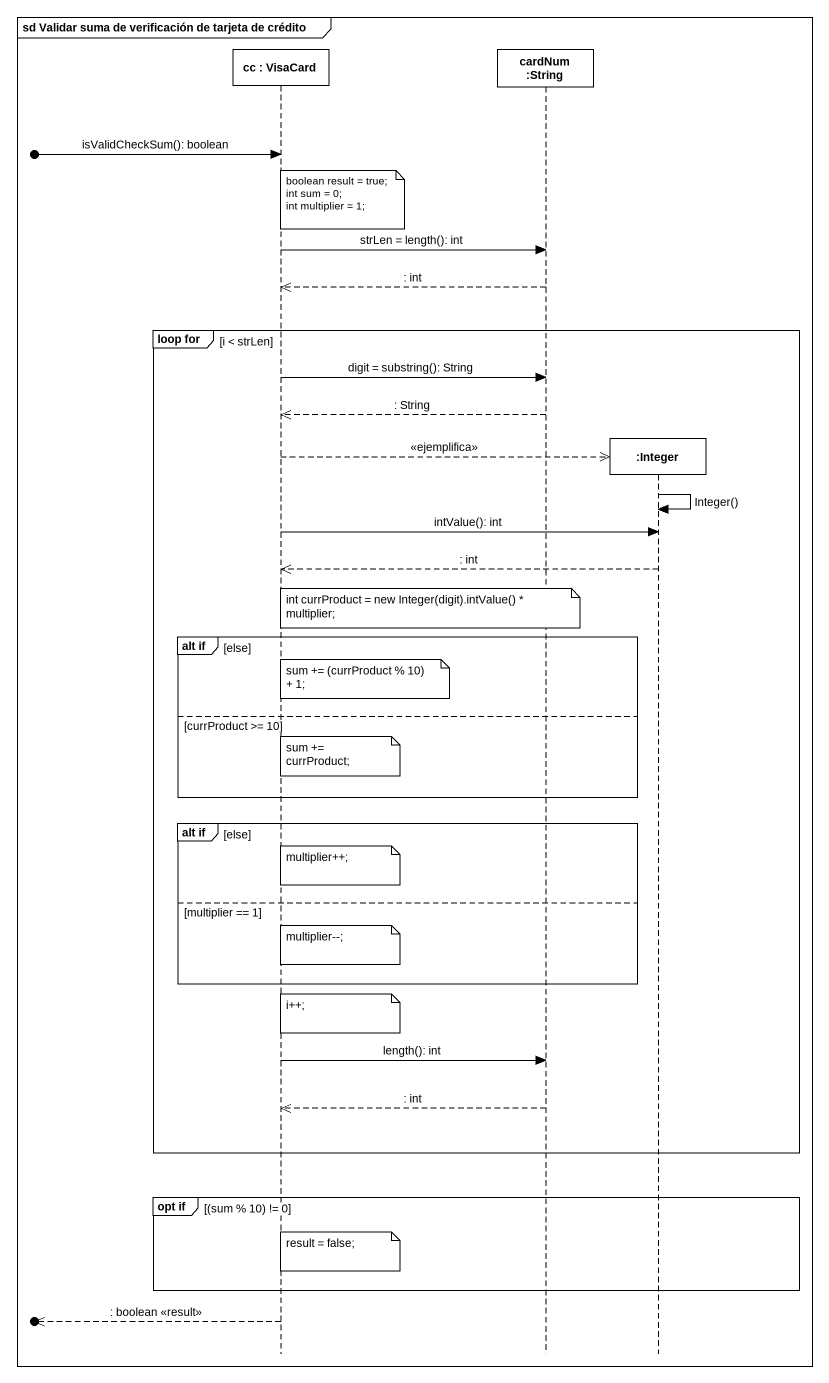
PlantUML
@startuml
mainframe sd Validar suma de verificación de tarjeta de crédito
hide footbox
participant "cc : VisaCard" as cc
participant "cardNum :String" as cardNum_String
participant ":Integer" as Integer

[o-> cc : isValidCheckSum(): boolean
note over cc
  boolean result = true;
  int sum = 0;
  int multiplier = 1;
end note
cc -> cardNum_String : strLen = length(): int
cardNum_String -->> cc : : int
group loop for [i < strLen]
  cc -> cardNum_String : digit = substring(): String
  cardNum_String -->> cc : : String
  cc -->> Integer ** : <<ejemplifica>>
  Integer -> Integer : Integer()
  cc -> Integer : intValue(): int
  Integer -->> cc : : int
  note over cardNum_String : int currProduct = new Integer(digit).intValue() * multiplier;
  group alt if [else]
    note over cc : sum += (currProduct % 10) + 1;
  else currProduct >= 10
    note over cc : sum += currProduct;
  end
  group alt if [else]
    note over cc : multiplier++;
  else multiplier == 1
    note over cc : multiplier--;
  end
  note over cc : i++;
  cc -> cardNum_String : length(): int
  cardNum_String -->> cc : : int
end
group opt if [(sum % 10) != 0]
  note over cc : result = false;
end
[o<<-- cc : : boolean <<result>>
@enduml
